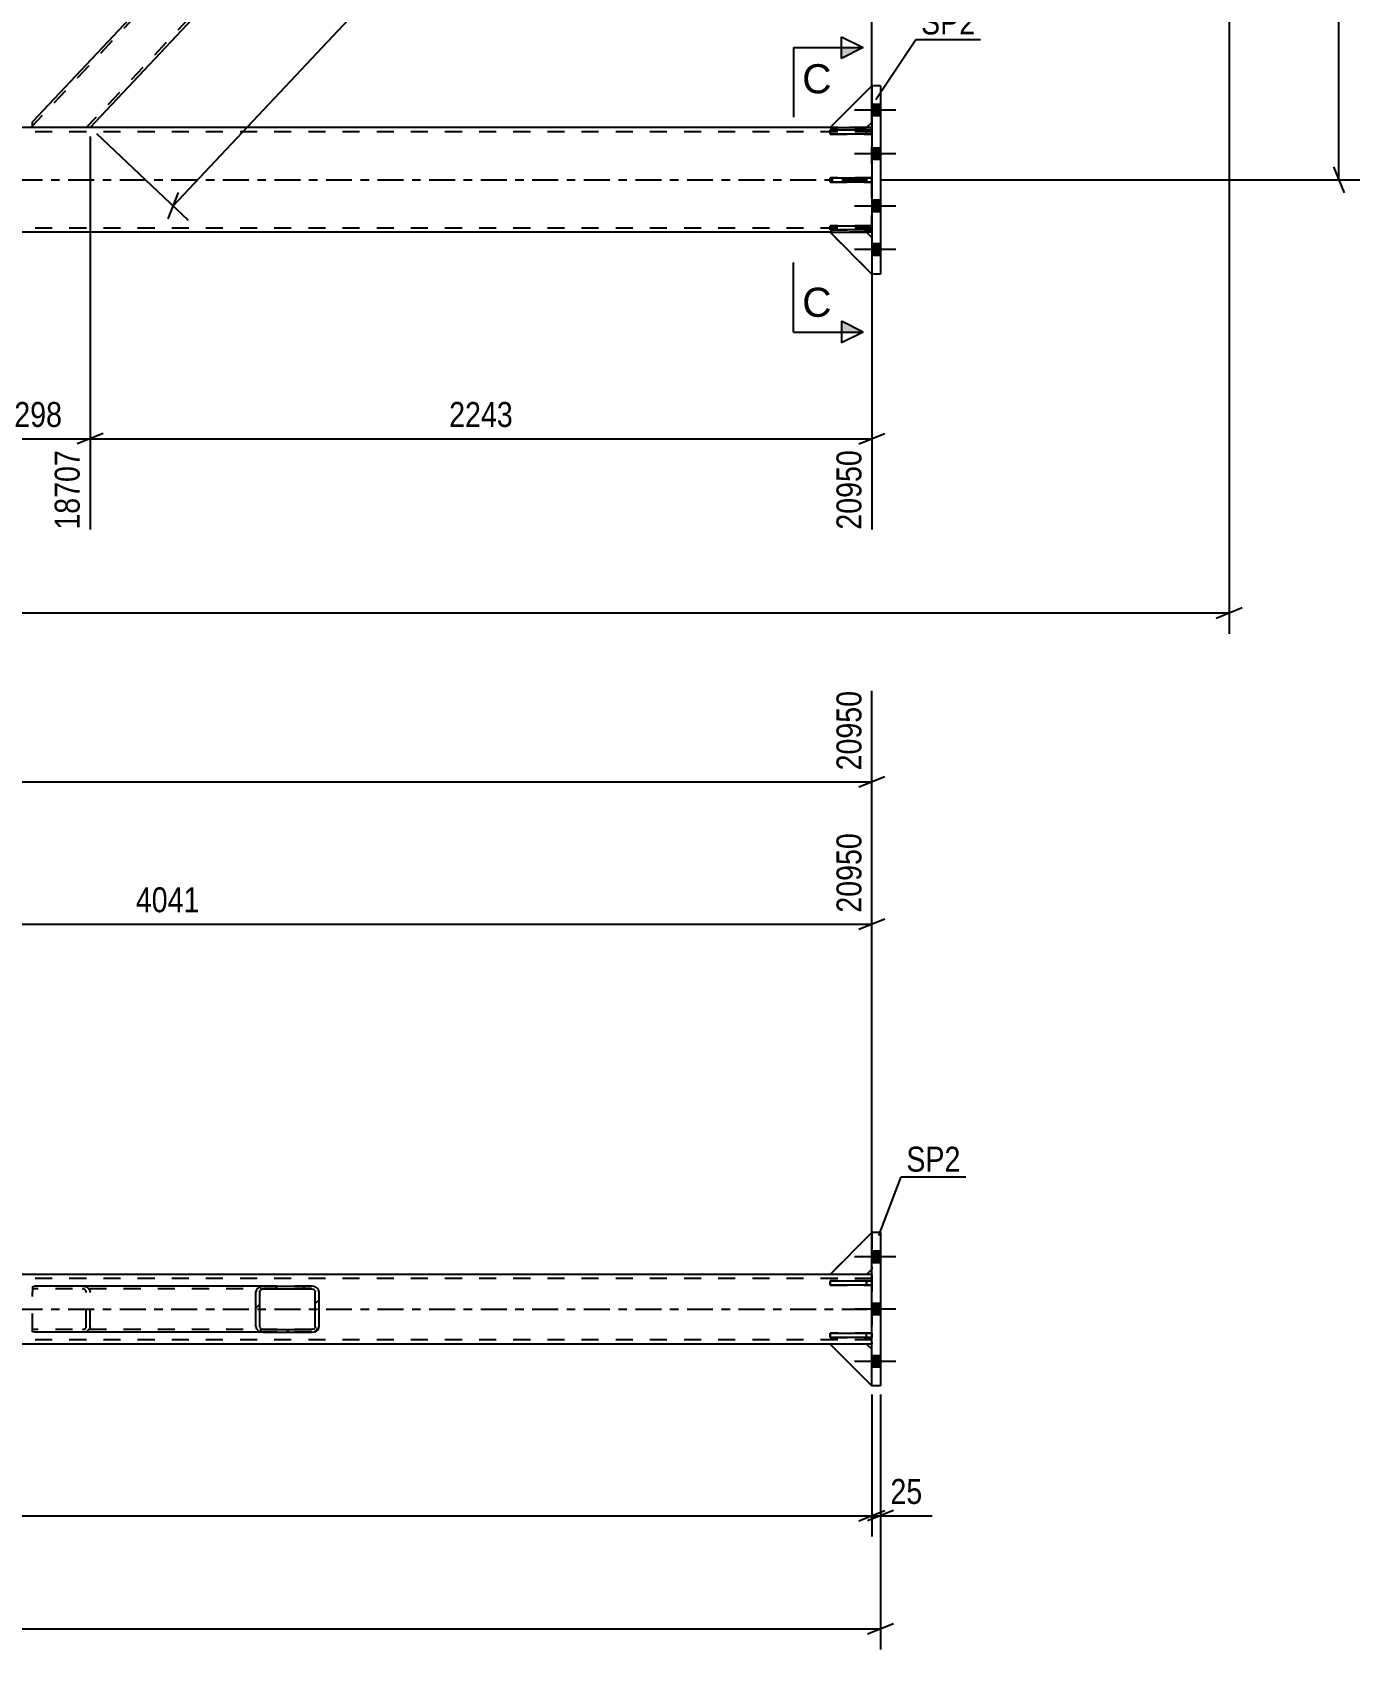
# Model space of a CAD drawing. Header units: millimetres. Extents: x -167 to 1022, y -666 to 175.
# Drawn here: x 701.6 to 854, y -296.3 to -110.7 of the extents above; entities that cross this region are included whole.
import ezdxf

# ---------------------------------------------------------------- set-up
doc = ezdxf.new("R2010")
doc.units = ezdxf.units.MM
doc.linetypes.add('DXK_LINE_DOT2', pattern=[3.9198, 1.9599, -1.9599])
doc.linetypes.add('DXK_LINE_DOT3', pattern=[5.9187, 2.979, -0.9799, 0.9799, -0.9799])
doc.styles.add('Arial', font='ARIAL.TTF', dxfattribs={"height": 0.2})
doc.styles.add('Arial Narrow', font='ARIALN.TTF', dxfattribs={"height": 0.2})

# ---------------------------------------------------------------- blocks, each defined once
blk = doc.blocks.new('Part-389677493-1398 - 1175')
at = {"color": 7, "linetype": 'DXK_LINE_DOT2'}
for p, q in [((810.17, -6), (701.64, -121.41)), ((816.36, -6.19), (707.83, -121.6)), ((816.36, -6), (809.73, -6)), ((759, -59.95), (755.38, -63.8)), ((708.27, -121.6), (701.64, -121.6))]:
    blk.add_line(p, q, dxfattribs=at)
at = {"color": 2, "linetype": 'Continuous'}
for p, q in [((816.36, -6.66), (708.27, -121.6)), ((809.73, -6), (759, -59.95)), ((816.36, -6.66), (816.36, -6)), ((755.38, -63.8), (701.64, -120.94)), ((701.64, -121.52), (701.64, -120.94)), ((701.64, -121.6), (701.64, -121.52))]:
    blk.add_line(p, q, dxfattribs=at)
blk = doc.blocks.new('Part-389677493-1417 - 1175')
at = {"color": 2, "linetype": 'Continuous'}
for p, q in [((799, -116.8), (798, -116.8)), ((798, -116.8), (798, -138.4)), ((799, -116.8), (799, -138.4)), ((799, -138.4), (798, -138.4))]:
    blk.add_line(p, q, dxfattribs=at)
blk = doc.blocks.new('Part-389677493-1421 - 1175')
at = {"color": 2, "linetype": 'Continuous'}
for p, q in [((793.2, -127.36), (798, -127.36)), ((793.2, -127.84), (793.2, -127.36)), ((798, -127.84), (793.2, -127.84)), ((798, -127.36), (798, -127.84))]:
    blk.add_line(p, q, dxfattribs=at)
at = {"color": 7, "linetype": 'DXK_LINE_DOT2'}
blk.add_line((797.4, -127.84), (797.4, -127.36), dxfattribs=at)
blk = doc.blocks.new('Part-389677493-1422 - 1175')
at = {"color": 2, "linetype": 'Continuous'}
for p, q in [((793.2, -121.86), (798, -121.86)), ((793.2, -122.34), (793.2, -121.86)), ((798, -122.34), (793.2, -122.34)), ((798, -121.86), (798, -122.34))]:
    blk.add_line(p, q, dxfattribs=at)
at = {"color": 7, "linetype": 'DXK_LINE_DOT2'}
blk.add_line((797.4, -122.34), (797.4, -121.86), dxfattribs=at)
blk = doc.blocks.new('Part-389677493-1423 - 1175')
at = {"color": 2, "linetype": 'Continuous'}
for p, q in [((793.2, -132.86), (798, -132.86)), ((793.2, -133.34), (793.2, -132.86)), ((798, -133.34), (793.2, -133.34)), ((798, -132.86), (798, -133.34))]:
    blk.add_line(p, q, dxfattribs=at)
at = {"color": 7, "linetype": 'DXK_LINE_DOT2'}
blk.add_line((797.4, -133.34), (797.4, -132.86), dxfattribs=at)
blk = doc.blocks.new('Part-389677493-1424 - 1175')
at = {"color": 7, "linetype": 'DXK_LINE_DOT2'}
for p, q in [((798, -127.36), (793.2, -127.36)), ((793.2, -127.36), (793.2, -127.84)), ((793.2, -127.84), (798, -127.84)), ((797.4, -127.84), (797.4, -127.36)), ((798, -127.84), (798, -127.36))]:
    blk.add_line(p, q, dxfattribs=at)
blk = doc.blocks.new('Part-389677493-1425 - 1175')
at = {"color": 7, "linetype": 'DXK_LINE_DOT2'}
for p, q in [((798, -121.86), (793.2, -121.86)), ((793.2, -121.86), (793.2, -122.34)), ((793.2, -122.34), (798, -122.34)), ((797.4, -122.34), (797.4, -121.86)), ((798, -122.34), (798, -121.86))]:
    blk.add_line(p, q, dxfattribs=at)
blk = doc.blocks.new('Part-389677493-1426 - 1175')
at = {"color": 7, "linetype": 'DXK_LINE_DOT2'}
for p, q in [((798, -132.86), (793.2, -132.86)), ((793.2, -132.86), (793.2, -133.34)), ((793.2, -133.34), (798, -133.34)), ((797.4, -133.34), (797.4, -132.86)), ((798, -133.34), (798, -132.86))]:
    blk.add_line(p, q, dxfattribs=at)
blk = doc.blocks.new('Part-389677493-1427 - 1175')
at = {"color": 7, "linetype": 'DXK_LINE_DOT2'}
for p, q in [((793.2, -133.6), (797.4, -133.6)), ((798, -138.4), (793.2, -133.6)), ((797.4, -133.6), (798, -134.2)), ((798, -134.2), (798, -138.4))]:
    blk.add_line(p, q, dxfattribs=at)
blk = doc.blocks.new('Part-389677493-1428 - 1175')
at = {"color": 2, "linetype": 'Continuous'}
for p, q in [((798, -138.4), (793.2, -133.6)), ((793.2, -133.6), (797.4, -133.6)), ((797.4, -133.6), (798, -134.2))]:
    blk.add_line(p, q, dxfattribs=at)
at = {"color": 7, "linetype": 'DXK_LINE_DOT2'}
blk.add_line((798, -134.2), (798, -138.4), dxfattribs=at)
blk = doc.blocks.new('Part-389677493-1429 - 1175')
at = {"color": 7, "linetype": 'DXK_LINE_DOT2'}
for p, q in [((798, -116.8), (793.2, -121.6)), ((798, -121), (798, -116.8)), ((793.2, -121.6), (797.4, -121.6)), ((797.4, -121.6), (798, -121))]:
    blk.add_line(p, q, dxfattribs=at)
blk = doc.blocks.new('Part-389677493-1430 - 1175')
at = {"color": 2, "linetype": 'Continuous'}
for p, q in [((798, -116.8), (793.2, -121.6)), ((793.2, -121.6), (797.4, -121.6)), ((797.4, -121.6), (798, -121))]:
    blk.add_line(p, q, dxfattribs=at)
at = {"color": 7, "linetype": 'DXK_LINE_DOT2'}
blk.add_line((798, -121), (798, -116.8), dxfattribs=at)
blk = doc.blocks.new('Part-389677493-1498 - 1175')
at = {"color": 7, "linetype": 'DXK_LINE_DOT2'}
for p, q in [((798, -122.08), (-40, -122.08)), ((798, -121.6), (-18.36, -121.6)), ((797.4, -121.6), (793.2, -121.6)), ((798, -133.6), (798, -121.6)), ((798, -133.12), (-40, -133.12)), ((797.4, -133.6), (793.2, -133.6))]:
    blk.add_line(p, q, dxfattribs=at)
at = {"color": 2, "linetype": 'Continuous'}
for p, q in [((793.2, -121.6), (641.01, -121.6)), ((798, -121.6), (797.4, -121.6)), ((793.2, -133.6), (235.15, -133.6)), ((798, -133.6), (797.4, -133.6))]:
    blk.add_line(p, q, dxfattribs=at)
at = {"color": 7, "linetype": 'DXK_LINE_DOT3'}
blk.add_line((-40, -127.6), (798, -127.6), dxfattribs=at)
blk = doc.blocks.new('Bolt-389677493-1548 - 1175')
at = {"linetype": 'Continuous'}
for points in [[(798, -118.94), (798, -120.26), (799, -120.26), (799, -118.94)], [(798, -118.94), (798, -120.26), (799, -120.26), (799, -118.94)], [(798, -118.94), (798, -120.26), (799, -120.26), (799, -118.94)], [(798, -123.94), (798, -125.26), (799, -125.26), (799, -123.94)], [(798, -123.94), (798, -125.26), (799, -125.26), (799, -123.94)], [(798, -129.94), (798, -131.26), (799, -131.26), (799, -129.94)], [(798, -129.94), (798, -131.26), (799, -131.26), (799, -129.94)], [(798, -134.94), (798, -136.26), (799, -136.26), (799, -134.94)], [(798, -134.94), (798, -136.26), (799, -136.26), (799, -134.94)], [(798, -134.94), (798, -136.26), (799, -136.26), (799, -134.94)]]:
    blk.add_hatch(color=1, dxfattribs=at).paths.add_polyline_path(points)
at = {"color": 1, "linetype": 'Continuous'}
for p, q in [((800.76, -119.6), (796, -119.6)), ((800.76, -119.6), (796, -119.6)), ((800.76, -119.6), (796, -119.6)), ((799, -118.94), (798, -118.94)), ((799, -118.94), (798, -118.94)), ((799, -118.94), (798, -118.94)), ((799, -120.26), (798, -120.26)), ((799, -120.26), (798, -120.26)), ((799, -120.26), (798, -120.26)), ((799, -123.94), (798, -123.94)), ((799, -123.94), (798, -123.94)), ((800.76, -124.6), (796, -124.6)), ((800.76, -124.6), (796, -124.6)), ((799, -125.26), (798, -125.26)), ((799, -125.26), (798, -125.26)), ((800.76, -130.6), (796, -130.6)), ((800.76, -130.6), (796, -130.6)), ((799, -129.94), (798, -129.94)), ((799, -129.94), (798, -129.94)), ((799, -131.26), (798, -131.26)), ((799, -131.26), (798, -131.26)), ((799, -134.94), (798, -134.94)), ((799, -134.94), (798, -134.94)), ((799, -134.94), (798, -134.94)), ((800.76, -135.6), (796, -135.6)), ((800.76, -135.6), (796, -135.6)), ((800.76, -135.6), (796, -135.6)), ((799, -136.26), (798, -136.26)), ((799, -136.26), (798, -136.26)), ((799, -136.26), (798, -136.26))]:
    blk.add_line(p, q, dxfattribs=at)
blk = doc.blocks.new('Part-389677493-41499 - 41460')
at = {"color": 2, "linetype": 'Continuous'}
for p, q in [((793.2, -253.21), (798, -248.41)), ((797.4, -253.21), (793.2, -253.21)), ((798, -252.61), (797.4, -253.21))]:
    blk.add_line(p, q, dxfattribs=at)
at = {"color": 7, "linetype": 'DXK_LINE_DOT2'}
blk.add_line((798, -252.61), (798, -248.41), dxfattribs=at)
blk = doc.blocks.new('Part-389677493-41472 - 41460')
at = {"linetype": 'Continuous'}
h = blk.add_hatch(dxfattribs=at)
h.set_pattern_fill('', scale=0.7, style=0, pattern_type=0)
h.set_pattern_definition([(45, (734.019, -259.805), (-1.57154, 1.57154), [])])
h.paths.add_polyline_path([(733.68, -259.85), (734.02, -259.8), (734.3, -259.67), (734.49, -259.46), (734.56, -259.21), (734.56, -255.21), (734.49, -254.97), (734.3, -254.76), (734.02, -254.62), (733.68, -254.57), (728.19, -254.57), (727.86, -254.62), (727.57, -254.76), (727.38, -254.97), (727.31, -255.21), (727.31, -259.21), (727.38, -259.46), (727.57, -259.67), (727.86, -259.8), (728.19, -259.85)])
h.paths.add_polyline_path([(728.02, -259.51), (727.88, -259.44), (727.79, -259.34), (727.75, -259.21), (727.75, -255.21), (727.79, -255.09), (727.88, -254.99), (728.02, -254.92), (728.19, -254.89), (733.68, -254.89), (733.85, -254.92), (733.99, -254.99), (734.09, -255.09), (734.12, -255.21), (734.12, -259.21), (734.09, -259.34), (733.99, -259.44), (733.85, -259.51), (733.68, -259.53), (728.19, -259.53)])
at = {"color": 2, "linetype": 'Continuous'}
for p, q in [((701.64, -254.61), (701.9, -254.57)), ((701.64, -254.61), (701.64, -255.21)), ((728.19, -254.57), (701.9, -254.57)), ((727.38, -254.97), (727.31, -255.21)), ((727.31, -259.21), (727.31, -255.21)), ((727.75, -255.21), (727.79, -255.09)), ((727.75, -259.21), (727.75, -255.21)), ((728.19, -254.57), (727.86, -254.62)), ((728.02, -254.92), (728.19, -254.89)), ((728.19, -254.57), (733.68, -254.57)), ((728.19, -254.89), (733.68, -254.89)), ((734.02, -254.62), (733.68, -254.57)), ((733.68, -254.89), (733.85, -254.92)), ((734.09, -255.09), (734.12, -255.21)), ((734.12, -259.21), (734.12, -255.21)), ((734.56, -255.21), (734.49, -254.97)), ((734.56, -259.21), (734.56, -255.21)), ((701.64, -259.8), (701.64, -259.21)), ((701.64, -259.82), (701.64, -259.8)), ((701.9, -259.85), (701.64, -259.82)), ((728.19, -259.85), (701.9, -259.85)), ((727.31, -259.21), (727.38, -259.46)), ((727.79, -259.34), (727.75, -259.21)), ((727.86, -259.8), (728.19, -259.85)), ((728.19, -259.53), (728.02, -259.51)), ((728.19, -259.53), (733.68, -259.53)), ((728.19, -259.85), (733.68, -259.85)), ((733.85, -259.51), (733.68, -259.53)), ((733.68, -259.85), (734.02, -259.8)), ((734.12, -259.21), (734.09, -259.34)), ((734.49, -259.46), (734.56, -259.21))]:
    blk.add_line(p, q, dxfattribs=at)
at = {"color": 7, "linetype": 'DXK_LINE_DOT2'}
for p, q in [((701.64, -254.61), (701.64, -254.96)), ((701.73, -254.92), (701.64, -254.96)), ((701.64, -259.67), (701.64, -255.21)), ((701.9, -254.89), (701.73, -254.92)), ((733.68, -254.89), (701.9, -254.89)), ((707.39, -254.57), (707.73, -254.62)), ((707.56, -254.92), (707.39, -254.89)), ((707.83, -255.21), (707.8, -255.09)), ((707.83, -259.21), (707.83, -255.21)), ((708.2, -254.97), (708.27, -255.21)), ((708.27, -259.21), (708.27, -255.21)), ((733.68, -254.57), (728.19, -254.57)), ((701.64, -259.47), (701.73, -259.51)), ((701.73, -259.51), (701.9, -259.53)), ((733.68, -259.53), (701.9, -259.53)), ((707.39, -259.53), (707.56, -259.51)), ((707.73, -259.8), (707.39, -259.85)), ((707.8, -259.34), (707.83, -259.21)), ((708.27, -259.21), (708.2, -259.46)), ((733.68, -259.85), (728.19, -259.85))]:
    blk.add_line(p, q, dxfattribs=at)
for centre, radius, start, end in [((707.46, -255.31), 0.401, 32.4104, 75.4453), ((707.52, -255.4), 0.802, 32.4104, 75.4453), ((707.46, -259.12), 0.401, 284.5547, 327.5896), ((707.52, -259.03), 0.802, 284.5547, 327.5896)]:
    blk.add_arc(centre, radius, start, end, dxfattribs=at)
at = {"color": 2, "linetype": 'Continuous'}
for centre, radius, start, end in [((728.06, -255.4), 0.802, 104.5547, 147.5896), ((728.12, -255.31), 0.401, 104.5547, 147.5896), ((733.75, -255.31), 0.401, 32.4104, 75.4453), ((733.82, -255.4), 0.802, 32.4104, 75.4453), ((728.06, -259.03), 0.802, 212.4104, 255.4453), ((728.12, -259.12), 0.401, 212.4104, 255.4453), ((733.75, -259.12), 0.401, 284.5547, 327.5896), ((733.82, -259.03), 0.802, 284.5547, 327.5896)]:
    blk.add_arc(centre, radius, start, end, dxfattribs=at)
blk = doc.blocks.new('Part-389677493-41491 - 41460')
at = {"color": 2, "linetype": 'Continuous'}
for p, q in [((798, -266.01), (798, -248.41)), ((799, -248.41), (798, -248.41)), ((799, -248.41), (799, -266.01)), ((799, -266.01), (798, -266.01))]:
    blk.add_line(p, q, dxfattribs=at)
blk = doc.blocks.new('Part-389677493-41495 - 41460')
at = {"color": 7, "linetype": 'DXK_LINE_DOT2'}
for p, q in [((797.4, -261.21), (793.2, -261.21)), ((793.2, -261.21), (798, -266.01)), ((798, -261.81), (797.4, -261.21)), ((798, -266.01), (798, -261.81))]:
    blk.add_line(p, q, dxfattribs=at)
blk = doc.blocks.new('Part-389677493-41496 - 41460')
at = {"color": 2, "linetype": 'Continuous'}
for p, q in [((797.4, -261.21), (793.2, -261.21)), ((793.2, -261.21), (798, -266.01)), ((798, -261.81), (797.4, -261.21))]:
    blk.add_line(p, q, dxfattribs=at)
at = {"color": 7, "linetype": 'DXK_LINE_DOT2'}
blk.add_line((798, -266.01), (798, -261.81), dxfattribs=at)
blk = doc.blocks.new('Part-389677493-41497 - 41460')
at = {"color": 7, "linetype": 'DXK_LINE_DOT2'}
for p, q in [((797.4, -261.21), (793.2, -261.21)), ((793.2, -261.21), (798, -266.01)), ((798, -261.81), (797.4, -261.21)), ((798, -266.01), (798, -261.81))]:
    blk.add_line(p, q, dxfattribs=at)
blk = doc.blocks.new('Part-389677493-41498 - 41460')
at = {"color": 7, "linetype": 'DXK_LINE_DOT2'}
for p, q in [((793.2, -253.21), (798, -248.41)), ((798, -248.41), (798, -252.61)), ((797.4, -253.21), (793.2, -253.21)), ((798, -252.61), (797.4, -253.21))]:
    blk.add_line(p, q, dxfattribs=at)
blk = doc.blocks.new('Part-389677493-41500 - 41460')
at = {"color": 7, "linetype": 'DXK_LINE_DOT2'}
for p, q in [((793.2, -253.21), (798, -248.41)), ((798, -248.41), (798, -252.61)), ((797.4, -253.21), (793.2, -253.21)), ((798, -252.61), (797.4, -253.21))]:
    blk.add_line(p, q, dxfattribs=at)
blk = doc.blocks.new('Part-389677493-41501 - 41460')
at = {"color": 7, "linetype": 'DXK_LINE_DOT2'}
for p, q in [((798, -253.97), (793.2, -253.97)), ((793.2, -253.97), (793.2, -254.45)), ((797.4, -253.97), (797.4, -254.45)), ((798, -254.45), (798, -253.97)), ((793.2, -254.45), (798, -254.45))]:
    blk.add_line(p, q, dxfattribs=at)
blk = doc.blocks.new('Part-389677493-41502 - 41460')
at = {"color": 7, "linetype": 'DXK_LINE_DOT2'}
for p, q in [((798, -259.97), (793.2, -259.97)), ((793.2, -259.97), (793.2, -260.45)), ((793.2, -260.45), (798, -260.45)), ((797.4, -260.45), (797.4, -259.97)), ((798, -260.45), (798, -259.97))]:
    blk.add_line(p, q, dxfattribs=at)
blk = doc.blocks.new('Part-389677493-41503 - 41460')
at = {"color": 2, "linetype": 'Continuous'}
for p, q in [((793.2, -254.45), (793.2, -253.97)), ((793.2, -253.97), (798, -253.97)), ((798, -253.97), (798, -254.45)), ((798, -254.45), (793.2, -254.45))]:
    blk.add_line(p, q, dxfattribs=at)
at = {"color": 7, "linetype": 'DXK_LINE_DOT2'}
blk.add_line((797.4, -254.45), (797.4, -253.97), dxfattribs=at)
blk = doc.blocks.new('Part-389677493-41504 - 41460')
at = {"color": 2, "linetype": 'Continuous'}
for p, q in [((793.2, -260.45), (793.2, -259.97)), ((793.2, -259.97), (798, -259.97)), ((798, -260.45), (793.2, -260.45)), ((798, -259.97), (798, -260.45))]:
    blk.add_line(p, q, dxfattribs=at)
at = {"color": 7, "linetype": 'DXK_LINE_DOT2'}
blk.add_line((797.4, -260.45), (797.4, -259.97), dxfattribs=at)
blk = doc.blocks.new('Part-389677493-41572 - 41460')
at = {"color": 7, "linetype": 'DXK_LINE_DOT2'}
for p, q in [((798, -253.69), (-40, -253.69)), ((797.4, -253.21), (793.2, -253.21)), ((798, -253.21), (798, -261.21)), ((798, -260.73), (-40, -260.73)), ((797.4, -261.21), (793.2, -261.21))]:
    blk.add_line(p, q, dxfattribs=at)
at = {"color": 2, "linetype": 'Continuous'}
for p, q in [((793.2, -253.21), (-35.2, -253.21)), ((798, -253.21), (797.4, -253.21)), ((793.2, -261.21), (641.01, -261.21)), ((798, -261.21), (797.4, -261.21))]:
    blk.add_line(p, q, dxfattribs=at)
at = {"color": 7, "linetype": 'DXK_LINE_DOT3'}
blk.add_line((-40, -257.21), (798, -257.21), dxfattribs=at)
blk = doc.blocks.new('Bolt-389677493-41622 - 41460')
at = {"linetype": 'Continuous'}
for points in [[(798, -250.55), (798, -251.87), (799, -251.87), (799, -250.55)], [(798, -250.55), (798, -251.87), (799, -251.87), (799, -250.55)], [(798, -250.55), (798, -251.87), (799, -251.87), (799, -250.55)], [(798, -250.55), (798, -251.87), (799, -251.87), (799, -250.55)], [(798, -256.55), (798, -257.87), (799, -257.87), (799, -256.55)], [(798, -256.55), (798, -257.87), (799, -257.87), (799, -256.55)], [(798, -262.55), (798, -263.87), (799, -263.87), (799, -262.55)], [(798, -262.55), (798, -263.87), (799, -263.87), (799, -262.55)], [(798, -262.55), (798, -263.87), (799, -263.87), (799, -262.55)], [(798, -262.55), (798, -263.87), (799, -263.87), (799, -262.55)]]:
    blk.add_hatch(color=1, dxfattribs=at).paths.add_polyline_path(points)
at = {"color": 1, "linetype": 'Continuous'}
for p, q in [((799, -250.55), (798, -250.55)), ((799, -250.55), (798, -250.55)), ((799, -250.55), (798, -250.55)), ((799, -250.55), (798, -250.55)), ((800.76, -251.21), (796, -251.21)), ((800.76, -251.21), (796, -251.21)), ((800.76, -251.21), (796, -251.21)), ((800.76, -251.21), (796, -251.21)), ((799, -251.87), (798, -251.87)), ((799, -251.87), (798, -251.87)), ((799, -251.87), (798, -251.87)), ((799, -251.87), (798, -251.87)), ((800.76, -257.21), (796, -257.21)), ((800.76, -257.21), (796, -257.21)), ((799, -256.55), (798, -256.55)), ((799, -256.55), (798, -256.55)), ((799, -257.87), (798, -257.87)), ((799, -257.87), (798, -257.87)), ((800.76, -263.21), (796, -263.21)), ((800.76, -263.21), (796, -263.21)), ((800.76, -263.21), (796, -263.21)), ((800.76, -263.21), (796, -263.21)), ((799, -262.55), (798, -262.55)), ((799, -262.55), (798, -262.55)), ((799, -262.55), (798, -262.55)), ((799, -262.55), (798, -262.55)), ((799, -263.87), (798, -263.87)), ((799, -263.87), (798, -263.87)), ((799, -263.87), (798, -263.87)), ((799, -263.87), (798, -263.87))]:
    blk.add_line(p, q, dxfattribs=at)
blk = doc.blocks.new('StraightDimension-389677493-35653 - 1175')
at = {"color": 7, "linetype": 'Continuous'}
for p, q in [((696.36, -122.6), (696.36, -167.74)), ((708.27, -122.6), (708.27, -167.74)), ((694.86, -157.9), (697.86, -156.7)), ((696.36, -157.3), (708.27, -157.3)), ((709.77, -156.7), (706.77, -157.9))]:
    blk.add_line(p, q, dxfattribs=at)
at = {"color": 0}
blk.add_wipeout([(705.66, -156.55), (705.66, -152.35), (698.97, -152.35), (698.97, -156.55)], dxfattribs=at)
at = {"color": 0, "linetype": 'Continuous'}
blk.add_wipeout([(707.67, -158), (703.47, -158), (703.47, -168.34), (707.67, -168.34)], dxfattribs=at)
at = {"color": 3, "style": 'Arial Narrow'}
blk.add_text('298', height=2.863, dxfattribs=at).set_placement((699.57, -155.95))
at = {"color": 3, "linetype": 'Continuous', "style": 'Arial Narrow'}
blk.add_text('18707', height=2.863, rotation=90.0002, dxfattribs=at).set_placement((707.07, -167.74))
blk = doc.blocks.new('StraightDimension-389677493-35943 - 1175')
at = {"color": 7, "linetype": 'Continuous'}
for p, q in [((852.19, -1.5), (850.99, 1.5)), ((839, 0), (853.99, 0)), ((851.59, -127.6), (851.59, 0)), ((850.99, -126.1), (852.19, -129.1)), ((799, -127.6), (853.99, -127.6))]:
    blk.add_line(p, q, dxfattribs=at)
at = {"color": 0}
blk.add_wipeout([(850.84, -59.54), (846.64, -59.54), (846.64, -68.06), (850.84, -68.06)], dxfattribs=at)
at = {"color": 3, "style": 'Arial Narrow'}
blk.add_text('3190', height=2.863, rotation=90.0002, dxfattribs=at).set_placement((850.24, -67.46))
blk = doc.blocks.new('StraightDimension-389677493-14508 - 1175')
at = {"color": 7, "linetype": 'Continuous'}
for p, q in [((838, -7), (838, -66.01)), ((798, -120.6), (798, -60.76)), ((799.5, -63.01), (796.5, -64.21)), ((836.5, -64.21), (839.5, -63.01)), ((798, -63.61), (838, -63.61))]:
    blk.add_line(p, q, dxfattribs=at)
at = {"color": 0}
blk.add_wipeout([(822.26, -62.86), (822.26, -58.66), (813.74, -58.66), (813.74, -62.86)], dxfattribs=at)
at = {"color": 3, "style": 'Arial Narrow'}
blk.add_text('1000', height=2.863, dxfattribs=at).set_placement((814.34, -62.26))
blk = doc.blocks.new('StraightDimension-389677493-29279 - 1175')
at = {"color": 7, "linetype": 'Continuous'}
for p, q in [((817.09, -6.69), (827.97, -16.91)), ((825.63, -16.77), (826.81, -13.77)), ((717.8, -130.56), (826.22, -15.27)), ((709, -122.29), (719.54, -132.2)), ((718.39, -129.06), (717.21, -132.06))]:
    blk.add_line(p, q, dxfattribs=at)
at = {"color": 0}
blk.add_wipeout([(774.38, -69.3), (771.32, -66.42), (765.49, -72.62), (768.55, -75.5)], dxfattribs=at)
at = {"color": 3, "style": 'Arial Narrow'}
blk.add_text('3957', height=2.863, rotation=46.7591, dxfattribs=at).set_placement((768.52, -74.65))
blk = doc.blocks.new('StraightDimension-389677493-35652 - 1175')
at = {"color": 7, "linetype": 'Continuous'}
for p, q in [((708.27, -122.6), (708.27, -167.74)), ((798, -134.6), (798, -167.74)), ((709.77, -156.7), (706.77, -157.9)), ((708.27, -157.3), (798, -157.3)), ((796.5, -157.9), (799.5, -156.7))]:
    blk.add_line(p, q, dxfattribs=at)
at = {"color": 0}
blk.add_wipeout([(757.39, -156.55), (757.39, -152.35), (748.88, -152.35), (748.88, -156.55)], dxfattribs=at)
at = {"color": 0, "linetype": 'Continuous'}
blk.add_wipeout([(797.4, -158), (793.2, -158), (793.2, -168.34), (797.4, -168.34)], dxfattribs=at)
at = {"color": 3, "style": 'Arial Narrow'}
blk.add_text('2243', height=2.863, dxfattribs=at).set_placement((749.48, -155.95))
at = {"color": 3, "linetype": 'Continuous', "style": 'Arial Narrow'}
blk.add_text('20950', height=2.863, rotation=90.0002, dxfattribs=at).set_placement((796.8, -167.74))
blk = doc.blocks.new('StraightDimension-389677493-35931 - 1175')
at = {"color": 7, "linetype": 'Continuous'}
for p, q in [((839, -7), (839, -179.68)), ((-41, -177.28), (839, -177.28)), ((837.5, -177.88), (840.5, -176.68))]:
    blk.add_line(p, q, dxfattribs=at)
blk = doc.blocks.new('StraightDimension-389677493-55192 - 41460')
at = {"color": 7, "linetype": 'Continuous'}
for p, q in [((636.36, -247.97), (636.36, -202.56)), ((798, -252.21), (798, -202.56)), ((637.86, -212.4), (634.86, -213.6)), ((636.36, -213), (798, -213)), ((796.5, -213.6), (799.5, -212.4))]:
    blk.add_line(p, q, dxfattribs=at)
at = {"color": 0, "linetype": 'Continuous'}
blk.add_wipeout([(797.4, -201.96), (793.2, -201.96), (793.2, -212.3), (797.4, -212.3)], dxfattribs=at)
at = {"color": 0}
blk.add_wipeout([(721.44, -212.25), (721.44, -208.05), (712.92, -208.05), (712.92, -212.25)], dxfattribs=at)
at = {"color": 3, "linetype": 'Continuous', "style": 'Arial Narrow'}
blk.add_text('20950', height=2.863, rotation=90.0002, dxfattribs=at).set_placement((796.8, -211.7))
at = {"color": 3, "style": 'Arial Narrow'}
blk.add_text('4041', height=2.863, dxfattribs=at).set_placement((713.52, -211.65))
blk = doc.blocks.new('StraightDimension-389677493-43880 - 41460')
at = {"color": 7, "linetype": 'Continuous'}
for p, q in [((798, -252.21), (798, -186.22)), ((211.75, -196.67), (798, -196.67)), ((796.5, -197.27), (799.5, -196.07))]:
    blk.add_line(p, q, dxfattribs=at)
at = {"color": 0, "linetype": 'Continuous'}
blk.add_wipeout([(797.4, -185.62), (793.2, -185.62), (793.2, -195.97), (797.4, -195.97)], dxfattribs=at)
at = {"color": 3, "linetype": 'Continuous', "style": 'Arial Narrow'}
blk.add_text('20950', height=2.863, rotation=90.0002, dxfattribs=at).set_placement((796.8, -195.37))
blk = doc.blocks.new('StraightDimension-389677493-44091 - 41460')
at = {"color": 7, "linetype": 'Continuous'}
for p, q in [((798, -267.01), (798, -283.31)), ((799, -267.01), (799, -283.31)), ((796.5, -281.51), (799.5, -280.31)), ((800.5, -280.31), (797.5, -281.51)), ((798, -280.91), (799, -280.91))]:
    blk.add_line(p, q, dxfattribs=at)
at = {"color": 0}
blk.add_wipeout([(804.38, -280.16), (804.38, -275.96), (799.53, -275.96), (799.53, -280.16)], dxfattribs=at)
at = {"color": 7, "linetype": 'Continuous'}
blk.add_line((799, -280.91), (804.91, -280.91), dxfattribs=at)
blk.add_line((799, -280.91), (804.91, -280.91), dxfattribs=at)
at = {"color": 3, "style": 'Arial Narrow'}
blk.add_text('25', height=2.863, dxfattribs=at).set_placement((800.13, -279.56))
blk = doc.blocks.new('StraightDimension-389677493-44092 - 41460')
at = {"color": 7, "linetype": 'Continuous'}
for p, q in [((798, -267.01), (798, -283.31)), ((-40, -280.91), (798, -280.91)), ((796.5, -281.51), (799.5, -280.31))]:
    blk.add_line(p, q, dxfattribs=at)
blk = doc.blocks.new('StraightDimension-389677493-44413 - 41460')
at = {"color": 7, "linetype": 'Continuous'}
for p, q in [((799, -267.01), (799, -296.28)), ((-41, -293.88), (799, -293.88)), ((797.5, -294.48), (800.5, -293.28))]:
    blk.add_line(p, q, dxfattribs=at)
blk = doc.blocks.new('SectionMark-389677493-48343 - 1175')
at = {"linetype": 'Continuous'}
for points in [[(794.5, -113.66), (794.5, -112.41), (797, -112.41)], [(794.5, -145.06), (794.5, -143.81), (797, -145.06)]]:
    blk.add_hatch(color=6, dxfattribs=at).paths.add_polyline_path(points)
at = {"color": 6, "linetype": 'Continuous'}
for p, q in [((794.5, -113.66), (794.5, -111.16)), ((794.5, -111.16), (797, -112.41)), ((789, -112.41), (789, -120.41)), ((789, -112.41), (797, -112.41)), ((797, -112.41), (794.5, -113.66)), ((789, -145.06), (789, -137.06)), ((797, -145.06), (794.5, -143.81)), ((794.5, -143.81), (794.5, -146.31)), ((789, -145.06), (797, -145.06)), ((797, -145.06), (794.5, -146.31))]:
    blk.add_line(p, q, dxfattribs=at)
at = {"color": 0, "linetype": 'Continuous'}
for points in [[(793.37, -117.66), (793.37, -114.16), (790, -114.16), (790, -117.66)], [(793.37, -143.31), (793.37, -139.81), (790, -139.81), (790, -143.31)]]:
    blk.add_wipeout(points, dxfattribs=at)
at = {"color": 3, "linetype": 'Continuous', "style": 'Arial'}
for p in [(790, -117.66), (790, -143.31)]:
    blk.add_text('C', height=3.34, dxfattribs=at).set_placement(p)
blk = doc.blocks.new('Mark-389677493-18146 - 1175')
at = {"color": 0}
blk.add_wipeout([(809.86, -110.9), (809.86, -107.9), (803.65, -107.9), (803.65, -110.9)], dxfattribs=at)
blk.add_wipeout([(809.86, -110.9), (809.86, -107.9), (803.65, -107.9), (803.65, -110.9)], dxfattribs=at)
at = {"color": 30, "linetype": 'Continuous'}
for p, q in [((798.45, -118.36), (803.05, -111.5)), ((803.05, -111.5), (810.46, -111.5))]:
    blk.add_line(p, q, dxfattribs=at)
at = {"color": 3, "style": 'Arial Narrow'}
blk.add_text('SP2', height=2.863, dxfattribs=at).set_placement((803.65, -110.9))
blk = doc.blocks.new('Mark-389677493-43998 - 41460')
at = {"color": 0}
blk.add_wipeout([(808.17, -241.42), (808.17, -238.42), (801.96, -238.42), (801.96, -241.42)], dxfattribs=at)
blk.add_wipeout([(808.17, -241.42), (808.17, -238.42), (801.96, -238.42), (801.96, -241.42)], dxfattribs=at)
at = {"color": 30, "linetype": 'Continuous'}
for p, q in [((798.78, -248.75), (801.36, -242.02)), ((801.36, -242.02), (808.77, -242.02))]:
    blk.add_line(p, q, dxfattribs=at)
at = {"color": 3, "style": 'Arial Narrow'}
blk.add_text('SP2', height=2.863, dxfattribs=at).set_placement((801.96, -241.42))

msp = doc.modelspace()

# ---------------------------------------------------------------- block references
for name in ['Part-389677493-1398 - 1175', 'Part-389677493-1429 - 1175', 'Part-389677493-1430 - 1175', 'Part-389677493-1417 - 1175', 'Bolt-389677493-1548 - 1175', 'Part-389677493-1498 - 1175', 'Part-389677493-1422 - 1175', 'Part-389677493-1425 - 1175', 'Part-389677493-1421 - 1175', 'Part-389677493-1424 - 1175', 'Part-389677493-1423 - 1175', 'Part-389677493-1426 - 1175', 'Part-389677493-1427 - 1175', 'Part-389677493-1428 - 1175', 'Part-389677493-41499 - 41460', 'Part-389677493-41498 - 41460', 'Part-389677493-41500 - 41460', 'Part-389677493-41491 - 41460', 'Bolt-389677493-41622 - 41460', 'Part-389677493-41572 - 41460', 'Part-389677493-41501 - 41460', 'Part-389677493-41503 - 41460', 'Part-389677493-41472 - 41460', 'Part-389677493-41502 - 41460', 'Part-389677493-41504 - 41460', 'Part-389677493-41495 - 41460', 'Part-389677493-41496 - 41460', 'Part-389677493-41497 - 41460', 'StraightDimension-389677493-44091 - 41460']:
    msp.add_blockref(name, (0, 0))

# ---------------------------------------------------------------- next in the draw order: block references
for name in ['StraightDimension-389677493-35943 - 1175', 'StraightDimension-389677493-35653 - 1175', 'StraightDimension-389677493-55192 - 41460', 'StraightDimension-389677493-44092 - 41460']:
    msp.add_blockref(name, (0, 0))

# ---------------------------------------------------------------- next in the draw order: block references
for name in ['StraightDimension-389677493-14508 - 1175', 'StraightDimension-389677493-43880 - 41460', 'StraightDimension-389677493-44413 - 41460']:
    msp.add_blockref(name, (0, 0))

# ---------------------------------------------------------------- next in the draw order: block references
for name in ['StraightDimension-389677493-29279 - 1175', 'Mark-389677493-43998 - 41460']:
    msp.add_blockref(name, (0, 0))

# ---------------------------------------------------------------- next in the draw order: block references
msp.add_blockref('StraightDimension-389677493-35652 - 1175', (0, 0))

# ---------------------------------------------------------------- next in the draw order: block references
msp.add_blockref('StraightDimension-389677493-35931 - 1175', (0, 0))

# ---------------------------------------------------------------- next in the draw order: block references
for name in ['Mark-389677493-18146 - 1175', 'SectionMark-389677493-48343 - 1175']:
    msp.add_blockref(name, (0, 0))

doc.saveas('drawing.dxf')
